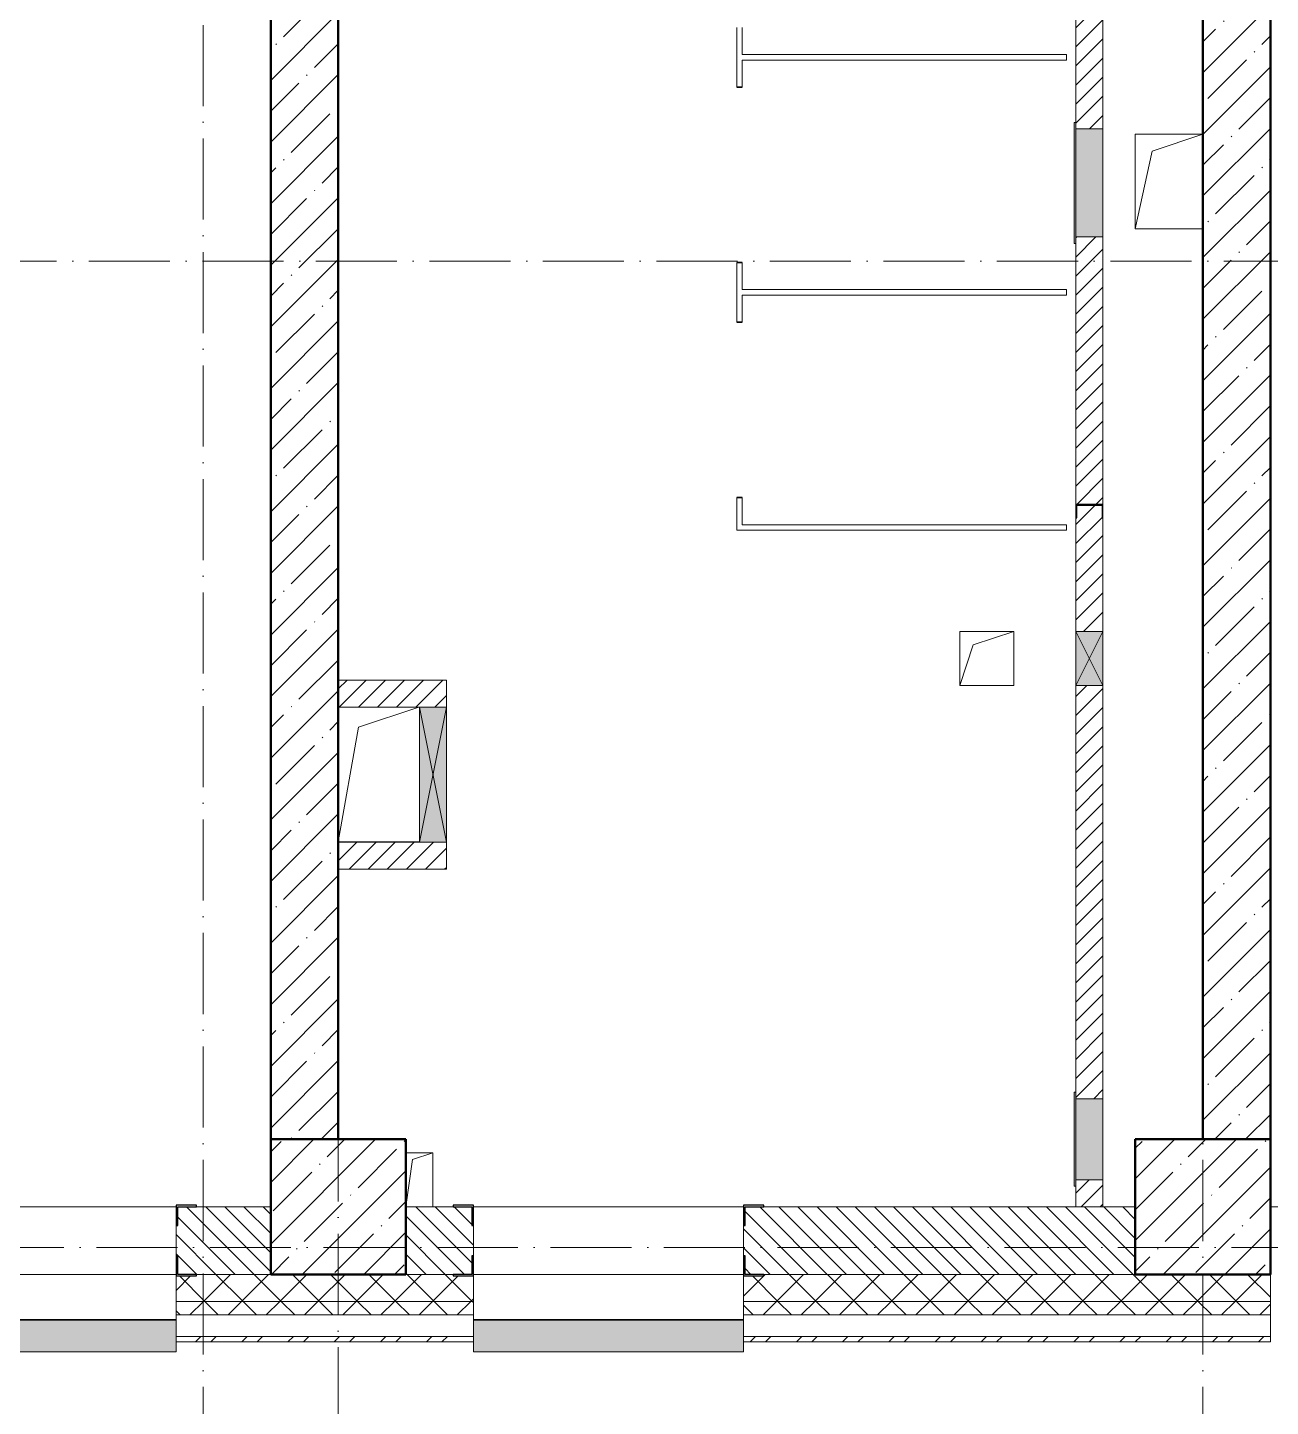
# Model space of a CAD drawing. Header units: millimetres. Extents: x 2294 to 908349, y -83289 to 219220.
# Drawn here: x 69913 to 74513, y 60718 to 65821 of the extents above; entities that cross this region are included whole.
import ezdxf

# ---------------------------------------------------------------- set-up
doc = ezdxf.new("R2010")
doc.units = ezdxf.units.MM
doc.linetypes.add('50_200_ШТРИХ_1Т_ш5_п1_п1_', pattern=[700, 500, -100, 0, -100])
for name, color, linetype, lineweight in [('A-DETL-GENF-OTLN', 7, 'Continuous', 9), ('A-DOOR-OPNG-MCUT', 7, 'Continuous', 35), ('A-FLOR-____-OTLN', 7, 'Continuous', 9), ('A-GENM-____-MCUT', 7, 'Continuous', 25), ('A-GENM-____-OTLN', 7, 'Continuous', 9), ('A-GENM-____-OTLN-1', 7, 'Continuous', 25), ('A-GLAZ-____-OTLN', 7, 'Continuous', 9), ('A-WALL-____-MCUT', 7, 'Continuous', 13), ('A-WALL-____-MCUT-1', 7, 'Continuous', 9), ('A-WALL-____-MCUT-2', 7, 'Continuous', 50), ('A-WALL-____-OTLN', 7, 'Continuous', 9), ('A-WALL-____-PATT-1', 7, 'Continuous', 9), ('A-WALL-FNSH-MCUT-1', 7, 'Continuous', 9), ('S-COLS-____-MCUT', 7, 'Continuous', 50), ('S-COLS-____-OTLN', 7, 'Continuous', 9), ('S-GRID-____-OTLN-1', 7, '50_200_ШТРИХ_1Т_ш5_п1_п1_', 9)]:
    doc.layers.add(name, color=color, linetype=linetype, lineweight=lineweight)
doc.layers.add('A-DOOR-____-OTLN-1', color=7, linetype='Continuous', lineweight=9, true_color=0xffffff)
doc.layers.add('A-GLAZ-____-OTLN-1', color=7, linetype='Continuous', lineweight=9, true_color=0xc0c0c0)
pattern_1 = [(135, (7562.787, 6025.276), (-35.35534, -35.35534), [])]
pattern_2 = [(45, (7562.79, 6025.28), (-114.04925, 114.04925), []), (45, (7676.84, 6025.28), (-114.04925, 114.04925), [201.612, -40.322, 3.353, -36.97])]
pattern_3 = [(45, (7562.79, 6025.28), (-70.71068, 70.71068), []), (135, (7562.79, 6025.28), (-70.71068, -70.71068), [])]
pattern_4 = [(45, (7562.787, 6025.276), (-35.35534, 35.35534), [])]

# ---------------------------------------------------------------- blocks, each defined once
blk = doc.blocks.new('BSC_Колонна _Прямоугольная - 500х500-V19-АР1_План отверстий 2 этажа в осях 1-64_Ю-ЯЯ')
at = {"layer": 'S-COLS-____-OTLN'}
h = blk.add_hatch(dxfattribs=at)
h.set_pattern_fill('FP_28', color=256, style=0, pattern_type=2)
h.set_pattern_definition([(45, (-63500, -55431.04), (-114.04925, 114.04925), []), (45, (-63385.95, -55431.04), (-114.04925, 114.04925), [201.613, -40.323, 3.353, -36.97])])
h.paths.add_polyline_path([(-250, -250), (250, -250), (250, 250), (-250, 250)], flags=0)
at = {"layer": 'S-COLS-____-MCUT'}
for p, q in [((250, 250), (-250, 250)), ((-250, 250), (-250, -250)), ((250, -250), (250, 250)), ((-250, -250), (250, -250))]:
    blk.add_line(p, q, dxfattribs=at)
blk = doc.blocks.new('BSC_Колонна _Прямоугольная - 500х500-V60-АР1_План отверстий 2 этажа в осях 1-64_Ю-ЯЯ')
at = {"layer": 'S-COLS-____-OTLN'}
h = blk.add_hatch(dxfattribs=at)
h.set_pattern_fill('FP_71', color=256, style=0, pattern_type=2)
h.set_pattern_definition([(45, (-66700, -55431.04), (-114.04925, 114.04925), []), (45, (-66585.95, -55431.04), (-114.04925, 114.04925), [201.613, -40.323, 3.353, -36.97])])
h.paths.add_polyline_path([(-250, -250), (250, -250), (250, 250), (-250, 250)], flags=0)
at = {"layer": 'S-COLS-____-MCUT'}
for p, q in [((250, 250), (-250, 250)), ((-250, 250), (-250, -250)), ((250, -250), (250, 250)), ((-250, -250), (250, -250))]:
    blk.add_line(p, q, dxfattribs=at)
blk = doc.blocks.new('DOR_ДУ_распашная__1Ст_Прямоугольная_ШЕР - Вн_650х2100h_Кабинки С_у-18405741-АР1_План отверстий 2 этажа в осях 1-64_Ю-ЯЯ')
at = {"layer": 'A-DOOR-OPNG-MCUT'}
for p, q in [((-325, -10), (-325, 10)), ((325, 10), (325, -10))]:
    blk.add_line(p, q, dxfattribs=at)
blk = doc.blocks.new('Фахверк_СКБ_Уголок - 250_2700-27497298-АР1_План отверстий 2 этажа в осях 1-64_Ю-ЯЯ')
at = {"layer": 'A-GENM-____-MCUT'}
for p, q in [((200, 181), (125, 181)), ((125, 181), (125, 106)), ((131, 106), (131, 175)), ((131, 175), (200, 175)), ((200, 175), (200, 181)), ((125, 106), (131, 106)), ((131, -6), (125, -6)), ((125, -6), (125, -81)), ((131, -75), (131, -6)), ((125, -81), (200, -81)), ((200, -75), (131, -75)), ((200, -81), (200, -75))]:
    blk.add_line(p, q, dxfattribs=at)
blk = doc.blocks.new('154_Фахверк_СКБ_Швеллер - Тип_100_3960-28331862-АР1_План отверстий 2 этажа в осях 1-64_Ю-ЯЯ')
at = {"layer": 'A-GENM-____-MCUT'}
for p, q in [((175, 50), (125, 50)), ((125, 50), (125, -50)), ((128, 47), (175, 47)), ((128, -47), (128, 47)), ((175, 47), (175, 50)), ((125, -50), (175, -50)), ((175, -47), (128, -47)), ((175, -50), (175, -47))]:
    blk.add_line(p, q, dxfattribs=at)
blk = doc.blocks.new('AR_Отверстие Ниша - Лючок-32402759-АР1_План отверстий 2 этажа в осях 1-64_Ю-ЯЯ')
at = {"layer": 'A-GLAZ-____-OTLN'}
blk.add_hatch(color=256, dxfattribs=at).paths.add_polyline_path([(200, -50), (200, 50), (-200, 50), (-200, -50)], flags=0)
for p, q in [((200, 50), (-200, 50)), ((-200, 50), (-200, -50)), ((200, -50), (200, 50)), ((-200, -50), (200, -50))]:
    blk.add_line(p, q, dxfattribs=at)
blk = doc.blocks.new('Л_Общий_Лючок - Лючок-29684370-АР1_План отверстий 2 этажа в осях 1-64_Ю-ЯЯ')
at = {"layer": 'A-GLAZ-____-OTLN-1'}
blk.add_hatch(color=256, dxfattribs=at).paths.add_polyline_path([(-24, 0), (424, 0), (424, 6), (-24, 6)], flags=0)
at = {"layer": 'A-GLAZ-____-OTLN'}
for p, q in [((424, 6), (-24, 6)), ((-24, 6), (-24, 0)), ((424, 6), (424, 0))]:
    blk.add_line(p, q, dxfattribs=at)
blk = doc.blocks.new('AR_Отверстие Ниша - Лючок-32402834-АР1_План отверстий 2 этажа в осях 1-64_Ю-ЯЯ')
at = {"layer": 'A-GLAZ-____-OTLN'}
blk.add_hatch(color=256, dxfattribs=at).paths.add_polyline_path([(150, -50), (150, 50), (-150, 50), (-150, -50)], flags=0)
for p, q in [((150, 50), (-150, 50)), ((-150, 50), (-150, -50)), ((150, -50), (150, 50)), ((-150, -50), (150, -50))]:
    blk.add_line(p, q, dxfattribs=at)
blk = doc.blocks.new('Л_Общий_Лючок - Лючок-29683982-АР1_План отверстий 2 этажа в осях 1-64_Ю-ЯЯ')
at = {"layer": 'A-GLAZ-____-OTLN-1'}
blk.add_hatch(color=256, dxfattribs=at).paths.add_polyline_path([(-24, 0), (324, 0), (324, 6), (-24, 6)], flags=0)
at = {"layer": 'A-GLAZ-____-OTLN'}
for p, q in [((324, 6), (-24, 6)), ((-24, 6), (-24, 0)), ((324, 6), (324, 0))]:
    blk.add_line(p, q, dxfattribs=at)
blk = doc.blocks.new('AR_Отверстие прямоугольное _в стене_ - AR_Отверстие прямоугольное _в стене__ВК-32402728-АР1_План отверстий 2 этажа в осях 1-64_Ю-ЯЯ')
at = {"layer": 'A-GLAZ-____-OTLN'}
blk.add_hatch(color=256, dxfattribs=at).paths.add_polyline_path([(100, 50), (-100, 50), (-100, -50), (100, -50)], flags=0)
at = {"layer": 'A-DETL-GENF-OTLN'}
for p, q in [((-100, -50), (-100, 50)), ((-100, 50), (100, 50)), ((100, 50), (-100, -50)), ((-100, 50), (100, -50)), ((100, 50), (-100, 50)), ((-100, 50), (-100, -50)), ((100, 50), (100, -50)), ((100, -50), (100, 50)), ((100, -50), (-100, -50)), ((-100, -50), (100, -50))]:
    blk.add_line(p, q, dxfattribs=at)
blk = doc.blocks.new('AR_Отверстие прямоугольное _в плите_ - AR_Отверстие прямоугольное _в плите_-30459243-АР1_План отверстий 2 этажа в осях 1-64_Ю-ЯЯ')
at = {"layer": 'A-GENM-____-OTLN'}
for p, q in [((125, 175), (-125, 175)), ((-125, 175), (-125, -175)), ((-62.5, 112.5), (125, 175)), ((-125, -175), (-62.5, 112.5)), ((-125, -175), (125, -175))]:
    blk.add_line(p, q, dxfattribs=at)
blk = doc.blocks.new('AR_Отверстие прямоугольное _в плите_ - AR_Отверстие прямоугольное _в плите_-30459207-АР1_План отверстий 2 этажа в осях 1-64_Ю-ЯЯ')
at = {"layer": 'A-GENM-____-OTLN'}
for p, q in [((100, 100), (-100, 100)), ((-100, 100), (-100, -100)), ((-50, 50), (100, 100)), ((100, -100), (100, 100)), ((-100, -100), (-50, 50)), ((-100, -100), (100, -100))]:
    blk.add_line(p, q, dxfattribs=at)
blk = doc.blocks.new('AR_Отверстие прямоугольное _в плите_ - AR_Отверстие прямоугольное _в плите_-30510843-АР1_План отверстий 2 этажа в осях 1-64_Ю-ЯЯ')
at = {"layer": 'A-GENM-____-OTLN'}
for p, q in [((50, 100), (-50, 100)), ((-50, -100), (-25, 75)), ((-25, 75), (50, 100)), ((50, -100), (50, 100))]:
    blk.add_line(p, q, dxfattribs=at)
blk = doc.blocks.new('AR_Отверстие прямоугольное _в плите_ - AR_Отверстие прямоугольное _в плите_-V185-АР1_План отверстий 2 этажа в осях 1-64_Ю-ЯЯ')
at = {"layer": 'A-GENM-____-OTLN'}
for p, q in [((-75, 175), (148.4, 249.5)), ((-150, -250), (-75, 175)), ((-150, -250), (150, -250))]:
    blk.add_line(p, q, dxfattribs=at)
blk = doc.blocks.new('Отлив_СКБ - Отлив витража_120_НВФ-31885283-АР1_План отверстий 2 этажа в осях 1-64_Ю-ЯЯ')
at = {"layer": 'A-GLAZ-____-OTLN-1'}
for points in [[(426.1, -2), (1000, -2), (1000, 0), (0, 0), (0, -2)], [(426.1, -120), (1000, -120), (1000, -2), (0, -2), (0, -120)]]:
    blk.add_hatch(color=256, dxfattribs=at).paths.add_polyline_path(points, flags=0)
at = {"layer": 'A-GLAZ-____-OTLN'}
for p, q in [((0, 0), (1000, 0)), ((1000, -2), (0, -2)), ((0, -120), (0, -83)), ((1000, -83), (1000, -120)), ((0, -120), (1000, -120))]:
    blk.add_line(p, q, dxfattribs=at)
blk = doc.blocks.new('Отлив_СКБ - Отлив витража_120_НВФ-31885687-АР1_План отверстий 2 этажа в осях 1-64_Ю-ЯЯ')
at = {"layer": 'A-GLAZ-____-OTLN-1'}
for points in [[(0, 0), (0, -2), (1800, -2), (1800, 0), (1023.3, 0)], [(0, -83), (0, -120), (1800, -120), (1800, -2), (0, -2), (0, -63)]]:
    blk.add_hatch(color=256, dxfattribs=at).paths.add_polyline_path(points, flags=0)
at = {"layer": 'A-GLAZ-____-OTLN'}
for p, q in [((0, 0), (1800, 0)), ((1800, -2), (0, -2)), ((0, -120), (0, -83)), ((1800, -83), (1800, -120)), ((0, -120), (1800, -120))]:
    blk.add_line(p, q, dxfattribs=at)
blk = doc.blocks.new('AR_Отверстие прямоугольное _в стене__БезПР - AR_Отверстие прямоугольное _в стене__БезПР-36789228-АР1_План отверстий 2 этажа в осях 1-64_Ю-ЯЯ')
at = {"layer": 'A-GLAZ-____-OTLN'}
blk.add_hatch(color=256, dxfattribs=at).paths.add_polyline_path([(250, -50), (250, 50), (-250, 50), (-250, -50), (-193.5, -50)], flags=0)
at = {"layer": 'A-DETL-GENF-OTLN'}
for p, q in [((-250, -50), (-250, 50)), ((-250, 50), (250, 50)), ((250, 50), (-250, -50)), ((-250, 50), (250, -50)), ((250, 50), (-250, 50)), ((-250, 50), (-250, -50)), ((250, 50), (250, -50)), ((250, -50), (250, 50)), ((250, -50), (-250, -50)), ((-250, -50), (250, -50))]:
    blk.add_line(p, q, dxfattribs=at)
at = {"layer": 'A-GLAZ-____-OTLN'}
blk.add_line((250, 50), (-250, 50), dxfattribs=at)
blk = doc.blocks.new('2floor')
at = {"layer": 'A-WALL-____-PATT-1'}
h = blk.add_hatch(dxfattribs=at)
h.set_pattern_fill('FP_13', color=256, style=0, pattern_type=2)
h.set_pattern_definition(pattern_2)
h.paths.add_polyline_path([(74262.8, 61706.3), (74512.8, 61706.3), (74512.8, 69206.3), (74262.8, 69206.3), (74262.8, 63249.9)], flags=0)
h = blk.add_hatch(dxfattribs=at)
h.set_pattern_fill('FP_5', color=256, style=0, pattern_type=2)
h.set_pattern_definition(pattern_4)
h.paths.add_polyline_path([(73792.8, 61456.3), (73892.8, 61456.3), (73892.8, 61556.3), (73792.8, 61556.3)], flags=0)
h.paths.add_polyline_path([(73885, 61856.3), (73892.8, 61856.3), (73892.8, 63386.3), (73792.8, 63386.3), (73792.8, 61856.3)], flags=0)
h.paths.add_polyline_path([(73851.4, 63586.3), (73892.8, 63586.3), (73892.8, 64006.3), (73889.8, 64006.3), (73889.8, 64053.3), (73795.8, 64053.3), (73795.8, 64006.3), (73792.8, 64006.3), (73792.8, 63586.3), (73795.8, 63586.3)], flags=0)
h.paths.add_polyline_path([(73892.8, 64056.3), (73892.8, 65046.3), (73792.8, 65046.3), (73792.8, 64056.3), (73889.8, 64056.3)], flags=0)
h.paths.add_polyline_path([(73815.3, 65446.3), (73892.8, 65446.3), (73892.8, 65876.3), (73792.8, 65876.3), (73792.8, 65446.3)], flags=0)
h.paths.add_polyline_path([(73892.8, 66376.3), (73892.8, 68591.3), (73792.8, 68591.3), (73792.8, 66376.3), (73797.3, 66376.3)], flags=0)
h.paths.add_polyline_path([(73892.8, 68891.3), (73892.8, 69006.3), (73792.8, 69006.3), (73792.8, 68891.3), (73888, 68891.3)], flags=0)
h = blk.add_hatch(dxfattribs=at)
h.set_pattern_fill('FP_13', color=256, style=0, pattern_type=2)
h.set_pattern_definition(pattern_2)
h.paths.add_polyline_path([(71062.8, 61706.3), (71062.8, 68256.3), (70812.8, 68256.3), (70812.8, 61706.3)], flags=0)
h.paths.add_polyline_path([(70854.5, 68506.3), (71062.8, 68506.3), (71062.8, 68706.3), (70812.8, 68706.3), (70812.8, 68506.3)], flags=0)
h = blk.add_hatch(dxfattribs=at)
h.set_pattern_fill('FP_5', color=256, style=0, pattern_type=2)
h.set_pattern_definition(pattern_4)
h.paths.add_polyline_path([(71062.8, 63306.3), (71362.8, 63306.3), (71362.8, 63406.3), (71062.8, 63406.3)], flags=0)
h = blk.add_hatch(dxfattribs=at)
h.set_pattern_fill('FP_5', color=256, style=0, pattern_type=2)
h.set_pattern_definition(pattern_4)
h.paths.add_polyline_path([(71462.8, 63306.3), (71462.8, 63406.3), (71362.8, 63406.3), (71362.8, 63306.3)], flags=0)
h = blk.add_hatch(dxfattribs=at)
h.set_pattern_fill('FP_5', color=256, style=0, pattern_type=2)
h.set_pattern_definition(pattern_4)
h.paths.add_polyline_path([(71062.8, 62706.3), (71462.8, 62706.3), (71462.8, 62806.3), (71062.8, 62806.3)], flags=0)
h = blk.add_hatch(dxfattribs=at)
h.set_pattern_fill('FP_6', color=256, style=0, pattern_type=2)
h.set_pattern_definition(pattern_1)
h.paths.add_polyline_path([(70468.8, 61206.3), (70812.8, 61206.3), (70812.8, 61456.3), (70468.8, 61456.3), (70468.8, 61387.3), (70462.8, 61387.3), (70462.8, 61275.3), (70468.8, 61275.3)], flags=0)
h.paths.add_polyline_path([(68587.8, 61206.3), (68656.8, 61206.3), (68656.8, 61275.3), (68662.8, 61275.3), (68662.8, 61387.3), (68656.8, 61387.3), (68656.8, 61456.3), (67468.8, 61456.3), (67468.8, 61387.3), (67462.8, 61387.3), (67462.8, 61275.3), (67468.8, 61275.3), (67468.8, 61206.3), (67642.6, 61206.3)], flags=0)
h.paths.add_polyline_path([(65656.8, 61206.3), (65656.8, 61275.3), (65662.8, 61275.3), (65662.8, 61387.3), (65656.8, 61387.3), (65656.8, 61456.3), (65312.8, 61456.3), (65312.8, 61206.3), (65587.8, 61206.3)], flags=0)
h = blk.add_hatch(dxfattribs=at)
h.set_pattern_fill('FP_6', color=256, style=0, pattern_type=2)
h.set_pattern_definition(pattern_1)
h.paths.add_polyline_path([(74012.8, 61206.3), (74012.8, 61456.3), (72568.8, 61456.3), (72568.8, 61387.3), (72562.8, 61387.3), (72562.8, 61275.3), (72568.8, 61275.3), (72568.8, 61206.3), (72945.1, 61206.3)], flags=0)
h.paths.add_polyline_path([(71312.8, 61206.3), (71556.8, 61206.3), (71556.8, 61275.3), (71562.8, 61275.3), (71562.8, 61387.3), (71556.8, 61387.3), (71556.8, 61456.3), (71312.8, 61456.3), (71312.8, 61450.3)], flags=0)
h = blk.add_hatch(dxfattribs=at)
h.set_pattern_fill('FP_1', color=256, style=0, pattern_type=2)
h.set_pattern_definition(pattern_3)
h.paths.add_polyline_path([(81782.6, 61106.3), (81862.8, 61106.3), (81862.8, 61206.3), (75512.8, 61206.3), (75512.8, 61106.3), (78247.6, 61106.3)], flags=0)
h.paths.add_polyline_path([(72562.8, 61106.3), (74512.8, 61106.3), (74512.8, 61206.3), (72637.8, 61206.3), (72637.8, 61200.3), (72562.8, 61200.3)], flags=0)
h.paths.add_polyline_path([(71562.8, 61106.3), (71562.8, 61200.3), (71487.8, 61200.3), (71487.8, 61206.3), (70537.8, 61206.3), (70537.8, 61200.3), (70462.8, 61200.3), (70462.8, 61106.3), (71177.6, 61106.3)], flags=0)
h.paths.add_polyline_path([(67642.6, 61106.3), (68662.8, 61106.3), (68662.8, 61200.3), (68587.8, 61200.3), (68587.8, 61206.3), (67537.8, 61206.3), (67537.8, 61200.3), (67462.8, 61200.3), (67462.8, 61106.3), (67537.8, 61106.3)], flags=0)
h.paths.add_polyline_path([(65662.8, 61106.3), (65662.8, 61200.3), (65587.8, 61200.3), (65587.8, 61206.3), (64537.8, 61206.3), (64537.8, 61200.3), (64462.8, 61200.3), (64462.8, 61106.3), (64991.4, 61106.3)], flags=0)
h.paths.add_polyline_path([(61898.3, 61106.3), (62662.8, 61106.3), (62662.8, 61200.3), (62587.8, 61200.3), (62587.8, 61206.3), (61537.8, 61206.3), (61537.8, 61200.3), (61462.8, 61200.3), (61462.8, 61106.3), (61812.8, 61106.3)], flags=0)
h.paths.add_polyline_path([(59587.8, 61106.3), (59662.8, 61106.3), (59662.8, 61200.3), (59587.8, 61200.3), (59587.8, 61206.3), (58537.8, 61206.3), (58537.8, 61200.3), (58462.8, 61200.3), (58462.8, 61106.3), (58805.1, 61106.3)], flags=0)
h.paths.add_polyline_path([(55462.8, 61106.3), (56662.8, 61106.3), (56662.8, 61200.3), (56587.8, 61200.3), (56587.8, 61206.3), (55537.8, 61206.3), (55537.8, 61200.3), (55462.8, 61200.3)], flags=0)
h.paths.add_polyline_path([(50037.8, 61106.3), (50112.8, 61106.3), (50112.8, 61200.3), (50037.8, 61200.3), (50037.8, 61206.3), (48987.8, 61206.3), (48987.8, 61200.3), (48912.8, 61200.3), (48912.8, 61106.3), (49967.6, 61106.3)], flags=0)
h.paths.add_polyline_path([(51987.8, 61106.3), (53662.8, 61106.3), (53662.8, 61200.3), (53587.8, 61200.3), (53587.8, 61206.3), (51987.8, 61206.3), (51987.8, 61200.3), (51912.8, 61200.3), (51912.8, 61106.3)], flags=0)
h.paths.add_polyline_path([(47037.8, 61106.3), (47112.8, 61106.3), (47112.8, 61200.3), (47037.8, 61200.3), (47037.8, 61206.3), (45987.8, 61206.3), (45987.8, 61200.3), (45912.8, 61200.3), (45912.8, 61106.3), (46762.8, 61106.3)], flags=0)
h.paths.add_polyline_path([(44112.8, 61106.3), (44112.8, 61200.3), (44037.8, 61200.3), (44037.8, 61206.3), (42987.8, 61206.3), (42987.8, 61200.3), (42912.8, 61200.3), (42912.8, 61106.3), (43781.4, 61106.3)], flags=0)
h.paths.add_polyline_path([(39912.8, 61106.3), (41112.8, 61106.3), (41112.8, 61200.3), (41037.8, 61200.3), (41037.8, 61206.3), (39987.8, 61206.3), (39987.8, 61200.3), (39912.8, 61200.3)], flags=0)
h.paths.add_polyline_path([(38112.8, 61106.3), (38112.8, 61200.3), (38037.8, 61200.3), (38037.8, 61206.3), (36987.8, 61206.3), (36987.8, 61200.3), (36912.8, 61200.3), (36912.8, 61106.3), (38037.8, 61106.3)], flags=0)
h.paths.add_polyline_path([(34262.8, 61106.3), (35112.8, 61106.3), (35112.8, 61200.3), (35037.8, 61200.3), (35037.8, 61206.3), (33987.8, 61206.3), (33987.8, 61200.3), (33912.8, 61200.3), (33912.8, 61106.3), (34060.1, 61106.3)], flags=0)
h.paths.add_polyline_path([(32112.8, 61106.3), (32112.8, 61200.3), (32037.8, 61200.3), (32037.8, 61206.3), (30987.8, 61206.3), (30987.8, 61200.3), (30912.8, 61200.3), (30912.8, 61106.3), (31408.9, 61106.3)], flags=0)
h.paths.add_polyline_path([(29112.8, 61106.3), (29112.8, 61200.3), (29037.8, 61200.3), (29037.8, 61206.3), (27987.8, 61206.3), (27987.8, 61200.3), (27912.8, 61200.3), (27912.8, 61106.3), (29037.8, 61106.3)], flags=0)
h.paths.add_polyline_path([(26112.8, 61106.3), (26112.8, 61200.3), (26037.8, 61200.3), (26037.8, 61206.3), (24987.8, 61206.3), (24987.8, 61200.3), (24912.8, 61200.3), (24912.8, 61106.3), (26106.4, 61106.3)], flags=0)
h.paths.add_polyline_path([(23912.8, 61106.3), (23912.8, 61200.3), (23837.8, 61200.3), (23837.8, 61206.3), (14112.8, 61206.3), (14112.8, 61106.3), (23455.1, 61106.3)], flags=0)
h.paths.add_polyline_path([(13112.8, 61106.3), (13112.8, 61206.3), (5112.8, 61206.3), (5112.8, 61106.3), (11082.6, 61106.3)], flags=0)
h = blk.add_hatch(dxfattribs=at)
h.set_pattern_fill('FP_1', color=256, style=0, pattern_type=2)
h.set_pattern_definition(pattern_3)
h.paths.add_polyline_path([(81862.8, 61056.3), (81862.8, 61106.3), (75512.8, 61106.3), (75512.8, 61056.3), (81782.6, 61056.3)], flags=0)
h.paths.add_polyline_path([(74512.8, 61056.3), (74512.8, 61106.3), (72562.8, 61106.3), (72562.8, 61056.3), (72945.1, 61056.3)], flags=0)
h.paths.add_polyline_path([(71562.8, 61056.3), (71562.8, 61106.3), (70462.8, 61106.3), (70462.8, 61056.3), (71177.6, 61056.3)], flags=0)
h.paths.add_polyline_path([(68662.8, 61056.3), (68662.8, 61106.3), (67462.8, 61106.3), (67462.8, 61056.3), (67642.6, 61056.3)], flags=0)
h.paths.add_polyline_path([(65662.8, 61056.3), (65662.8, 61106.3), (64462.8, 61106.3), (64462.8, 61056.3), (64991.4, 61056.3)], flags=0)
h.paths.add_polyline_path([(62662.8, 61056.3), (62662.8, 61106.3), (61462.8, 61106.3), (61462.8, 61056.3), (62340.1, 61056.3)], flags=0)
h.paths.add_polyline_path([(58462.8, 61056.3), (59662.8, 61056.3), (59662.8, 61106.3), (58462.8, 61106.3)], flags=0)
h.paths.add_polyline_path([(56153.9, 61056.3), (56662.8, 61056.3), (56662.8, 61106.3), (55462.8, 61106.3), (55462.8, 61056.3)], flags=0)
h.paths.add_polyline_path([(51912.8, 61056.3), (53662.8, 61056.3), (53662.8, 61106.3), (51912.8, 61106.3)], flags=0)
h.paths.add_polyline_path([(48912.8, 61056.3), (50112.8, 61056.3), (50112.8, 61106.3), (48912.8, 61106.3)], flags=0)
h.paths.add_polyline_path([(47112.8, 61056.3), (47112.8, 61106.3), (45912.8, 61106.3), (45912.8, 61056.3), (46432.6, 61056.3)], flags=0)
h.paths.add_polyline_path([(41112.8, 61056.3), (41112.8, 61106.3), (39912.8, 61106.3), (39912.8, 61056.3)], flags=0)
h.paths.add_polyline_path([(42912.8, 61056.3), (44112.8, 61056.3), (44112.8, 61106.3), (42912.8, 61106.3)], flags=0)
h.paths.add_polyline_path([(38112.8, 61056.3), (38112.8, 61106.3), (36912.8, 61106.3), (36912.8, 61056.3), (37595.1, 61056.3)], flags=0)
h.paths.add_polyline_path([(35112.8, 61056.3), (35112.8, 61106.3), (33912.8, 61106.3), (33912.8, 61056.3), (34943.9, 61056.3)], flags=0)
h.paths.add_polyline_path([(30912.8, 61056.3), (32112.8, 61056.3), (32112.8, 61106.3), (30912.8, 61106.3)], flags=0)
h.paths.add_polyline_path([(29112.8, 61056.3), (29112.8, 61106.3), (27912.8, 61106.3), (27912.8, 61056.3), (28757.6, 61056.3)], flags=0)
h.paths.add_polyline_path([(26106.4, 61056.3), (26112.8, 61056.3), (26112.8, 61106.3), (24912.8, 61106.3), (24912.8, 61056.3), (25222.6, 61056.3)], flags=0)
h.paths.add_polyline_path([(23912.8, 61056.3), (23912.8, 61106.3), (14112.8, 61106.3), (14112.8, 61056.3), (23455.1, 61056.3)], flags=0)
h.paths.add_polyline_path([(13112.8, 61056.3), (13112.8, 61106.3), (5012.8, 61106.3), (5012.8, 61056.3), (11082.6, 61056.3)], flags=0)
h = blk.add_hatch(dxfattribs=at)
h.set_pattern_fill('FP_3', color=256, style=0, pattern_type=2)
h.set_pattern_definition([(45, (7562.79, 6025.28), (-85.53659, 85.53659), []), (45, (7619.81, 6025.28), (-85.53659, 85.53659), [])])
h.paths.add_polyline_path([(81762.8, 60956.3), (81762.8, 60976.3), (75512.8, 60976.3), (75512.8, 60956.3), (78247.6, 60956.3)], flags=0)
h.paths.add_polyline_path([(74512.8, 60956.3), (74512.8, 60976.3), (72562.8, 60976.3), (72562.8, 60956.3), (72945.1, 60956.3)], flags=0)
h.paths.add_polyline_path([(71562.8, 60956.3), (71562.8, 60976.3), (70462.8, 60976.3), (70462.8, 60956.3), (71177.6, 60956.3)], flags=0)
h.paths.add_polyline_path([(68662.8, 60956.3), (68662.8, 60976.3), (68082.8, 60976.3), (68082.8, 60956.3)], flags=0)
at = {"layer": 'A-FLOR-____-OTLN'}
for p, q in [((74012.8, 65426.3), (74262.8, 65426.3)), ((74012.8, 65076.3), (74012.8, 65426.3)), ((74262.8, 65076.3), (74012.8, 65076.3)), ((71362.8, 62806.9), (71062.8, 62806.9))]:
    blk.add_line(p, q, dxfattribs=at)
at = {"layer": 'A-WALL-____-MCUT'}
for p, q in [((70812.8, 61456.3), (70537.8, 61456.3)), ((71487.8, 61456.3), (71312.8, 61456.3)), ((73792.8, 61456.3), (72637.8, 61456.3)), ((73792.8, 61456.3), (73892.8, 61456.3)), ((74012.8, 61456.3), (73892.8, 61456.3)), ((70462.8, 61387.3), (70462.8, 61275.3)), ((71562.8, 61275.3), (71562.8, 61387.3)), ((72562.8, 61387.3), (72562.8, 61275.3)), ((70462.8, 61200.3), (70462.8, 60976.3)), ((71562.8, 60976.3), (71562.8, 61200.3)), ((72562.8, 61200.3), (72562.8, 60976.3)), ((74512.8, 60976.3), (74512.8, 61206.3)), ((70462.8, 60976.3), (71562.8, 60976.3)), ((72562.8, 60976.3), (74512.8, 60976.3))]:
    blk.add_line(p, q, dxfattribs=at)
at = {"layer": 'A-WALL-____-MCUT-1'}
for p, q in [((70812.8, 61206.3), (70537.8, 61206.3)), ((71312.8, 61206.3), (71487.8, 61206.3)), ((72637.8, 61206.3), (74012.8, 61206.3)), ((71562.8, 61106.3), (70462.8, 61106.3)), ((74512.8, 61106.3), (72562.8, 61106.3)), ((71562.8, 61056.3), (70462.8, 61056.3)), ((74512.8, 61056.3), (72562.8, 61056.3))]:
    blk.add_line(p, q, dxfattribs=at)
at = {"layer": 'A-WALL-____-MCUT-2'}
for p, q in [((74262.8, 69206.3), (74262.8, 61706.3)), ((74512.8, 61706.3), (74512.8, 68956.3)), ((70812.8, 68256.3), (70812.8, 61706.3)), ((71062.8, 61706.3), (71062.8, 68256.3))]:
    blk.add_line(p, q, dxfattribs=at)
at = {"layer": 'A-WALL-____-OTLN'}
for p, q in [((68662.8, 61456.3), (70462.8, 61456.3)), ((71562.8, 61456.3), (72562.8, 61456.3)), ((74512.8, 61456.3), (75512.8, 61456.3)), ((68662.8, 61206.3), (70462.8, 61206.3)), ((71562.8, 61206.3), (72562.8, 61206.3))]:
    blk.add_line(p, q, dxfattribs=at)
at = {"layer": 'A-WALL-FNSH-MCUT-1'}
for p, q in [((73792.8, 65876.3), (73792.8, 65446.3)), ((73892.8, 65446.3), (73892.8, 65876.3)), ((72537.8, 65821.3), (72537.8, 65601.3)), ((72557.8, 65721.3), (72557.8, 65821.3)), ((73757.8, 65721.3), (72557.8, 65721.3)), ((72557.8, 65701.3), (73757.8, 65701.3)), ((72557.8, 65601.3), (72557.8, 65701.3)), ((73757.8, 65701.3), (73757.8, 65721.3)), ((73792.8, 65046.3), (73792.8, 64056.3)), ((73892.8, 64056.3), (73892.8, 65046.3)), ((72537.8, 64951.3), (72537.8, 64731.3)), ((72557.8, 64851.3), (72557.8, 64951.3)), ((73757.8, 64851.3), (72557.8, 64851.3)), ((72557.8, 64731.3), (72557.8, 64831.3)), ((72557.8, 64831.3), (73757.8, 64831.3)), ((73757.8, 64831.3), (73757.8, 64851.3)), ((72537.8, 64081.3), (72537.8, 63961.3)), ((72557.8, 63981.3), (72557.8, 64081.3)), ((73792.8, 64006.3), (73792.8, 63586.3)), ((73892.8, 63586.3), (73892.8, 64006.3)), ((72537.8, 63961.3), (73757.8, 63961.3)), ((73757.8, 63981.3), (72557.8, 63981.3)), ((73757.8, 63961.3), (73757.8, 63981.3)), ((71462.8, 63406.3), (71062.8, 63406.3)), ((71062.8, 63406.3), (71062.8, 63306.3)), ((71462.8, 63306.3), (71462.8, 63406.3)), ((73792.8, 63386.3), (73792.8, 61856.3)), ((73892.8, 61856.3), (73892.8, 63386.3)), ((71062.8, 63306.3), (71362.8, 63306.3)), ((71362.8, 62806.3), (71062.8, 62806.3)), ((71062.8, 62806.3), (71062.8, 62706.3)), ((71462.8, 62706.3), (71462.8, 62806.3)), ((71062.8, 62706.3), (71462.8, 62706.3)), ((73792.8, 61556.3), (73792.8, 61456.3)), ((73892.8, 61456.3), (73892.8, 61556.3)), ((71562.8, 60976.3), (70462.8, 60976.3)), ((70462.8, 60976.3), (70462.8, 60956.3)), ((70462.8, 60956.3), (71562.8, 60956.3)), ((71562.8, 60956.3), (71562.8, 60976.3)), ((74512.8, 60976.3), (72562.8, 60976.3)), ((72562.8, 60976.3), (72562.8, 60956.3)), ((72562.8, 60956.3), (74512.8, 60956.3)), ((74512.8, 60956.3), (74512.8, 60976.3))]:
    blk.add_line(p, q, dxfattribs=at)
at = {"layer": 'A-DOOR-____-OTLN-1', "rotation": 270}
for p in [(72547.8, 65276.3), (72547.8, 64406.3)]:
    blk.add_blockref('DOR_ДУ_распашная__1Ст_Прямоугольная_ШЕР - Вн_650х2100h_Кабинки С_у-18405741-АР1_План отверстий 2 этажа в осях 1-64_Ю-ЯЯ', p, dxfattribs=at)
at = {"layer": 'A-GENM-____-OTLN'}
for name, p in [('AR_Отверстие прямоугольное _в плите_ - AR_Отверстие прямоугольное _в плите_-30459243-АР1_План отверстий 2 этажа в осях 1-64_Ю-ЯЯ', (74137.8, 65251.3)), ('AR_Отверстие прямоугольное _в плите_ - AR_Отверстие прямоугольное _в плите_-30459207-АР1_План отверстий 2 этажа в осях 1-64_Ю-ЯЯ', (73462.8, 63486.1)), ('AR_Отверстие прямоугольное _в плите_ - AR_Отверстие прямоугольное _в плите_-V185-АР1_План отверстий 2 этажа в осях 1-64_Ю-ЯЯ', (71212.8, 63056.9)), ('AR_Отверстие прямоугольное _в плите_ - AR_Отверстие прямоугольное _в плите_-30510843-АР1_План отверстий 2 этажа в осях 1-64_Ю-ЯЯ', (71362.8, 61556.3))]:
    blk.add_blockref(name, p, dxfattribs=at)
at = {"layer": 'A-GENM-____-OTLN-1'}
for name, p, rotation in [('154_Фахверк_СКБ_Швеллер - Тип_100_3960-28331862-АР1_План отверстий 2 этажа в осях 1-64_Ю-ЯЯ', (73842.8, 64181.3), 270.0000000000001), ('Фахверк_СКБ_Уголок - 250_2700-27497298-АР1_План отверстий 2 этажа в осях 1-64_Ю-ЯЯ', (71687.8, 61381.3), 180)]:
    blk.add_blockref(name, p, dxfattribs=dict(at, rotation=rotation))
for p in [(70337.8, 61281.3), (72437.8, 61281.3)]:
    blk.add_blockref('Фахверк_СКБ_Уголок - 250_2700-27497298-АР1_План отверстий 2 этажа в осях 1-64_Ю-ЯЯ', p, dxfattribs=at)
at = {"layer": 'A-GLAZ-____-OTLN'}
for name, p, rotation in [('Л_Общий_Лючок - Лючок-29684370-АР1_План отверстий 2 этажа в осях 1-64_Ю-ЯЯ', (73792.8, 65046.3), 90.00000000000006), ('AR_Отверстие Ниша - Лючок-32402759-АР1_План отверстий 2 этажа в осях 1-64_Ю-ЯЯ', (73842.8, 65246.3), 270.0000000000001), ('AR_Отверстие прямоугольное _в стене_ - AR_Отверстие прямоугольное _в стене__ВК-32402728-АР1_План отверстий 2 этажа в осях 1-64_Ю-ЯЯ', (73842.8, 63486.3), 270.0000000000001), ('AR_Отверстие прямоугольное _в стене__БезПР - AR_Отверстие прямоугольное _в стене__БезПР-36789228-АР1_План отверстий 2 этажа в осях 1-64_Ю-ЯЯ', (71412.8, 63056.3), 270), ('Л_Общий_Лючок - Лючок-29683982-АР1_План отверстий 2 этажа в осях 1-64_Ю-ЯЯ', (73792.8, 61556.3), 90.00000000000006), ('AR_Отверстие Ниша - Лючок-32402834-АР1_План отверстий 2 этажа в осях 1-64_Ю-ЯЯ', (73842.8, 61706.3), 270.0000000000001)]:
    blk.add_blockref(name, p, dxfattribs=dict(at, rotation=rotation))
for name, p in [('Отлив_СКБ - Отлив витража_120_НВФ-31885687-АР1_План отверстий 2 этажа в осях 1-64_Ю-ЯЯ', (68662.8, 61039.3)), ('Отлив_СКБ - Отлив витража_120_НВФ-31885283-АР1_План отверстий 2 этажа в осях 1-64_Ю-ЯЯ', (71562.8, 61039.3))]:
    blk.add_blockref(name, p, dxfattribs=at)
at = {"layer": 'S-COLS-____-OTLN'}
for name, p in [('BSC_Колонна _Прямоугольная - 500х500-V19-АР1_План отверстий 2 этажа в осях 1-64_Ю-ЯЯ', (71062.8, 61456.3)), ('BSC_Колонна _Прямоугольная - 500х500-V60-АР1_План отверстий 2 этажа в осях 1-64_Ю-ЯЯ', (74262.8, 61456.3))]:
    blk.add_blockref(name, p, dxfattribs=at)
blk = doc.blocks.new('3osi')
at = {"layer": 'S-GRID-____-OTLN-1', "color": 251, "ltscale": 0.6, "true_color": 0x636466}
for p, q in [((228583.5, 96918.1), (228583.5, 58916.9)), ((232283.5, 96918.1), (232283.5, 58916.9)), ((229083.5, 96644.8), (229083.5, 59059.8)), ((241063.5, 64956.3), (160914.7, 64956.3)), ((269657.9, 61306.3), (160914.7, 61306.3))]:
    blk.add_line(p, q, dxfattribs=at)

msp = doc.modelspace()

# ---------------------------------------------------------------- block references
for name, p in [('3osi', (-158020.7, 0)), ('2floor', (0, 0))]:
    msp.add_blockref(name, p)

doc.saveas('drawing.dxf')
